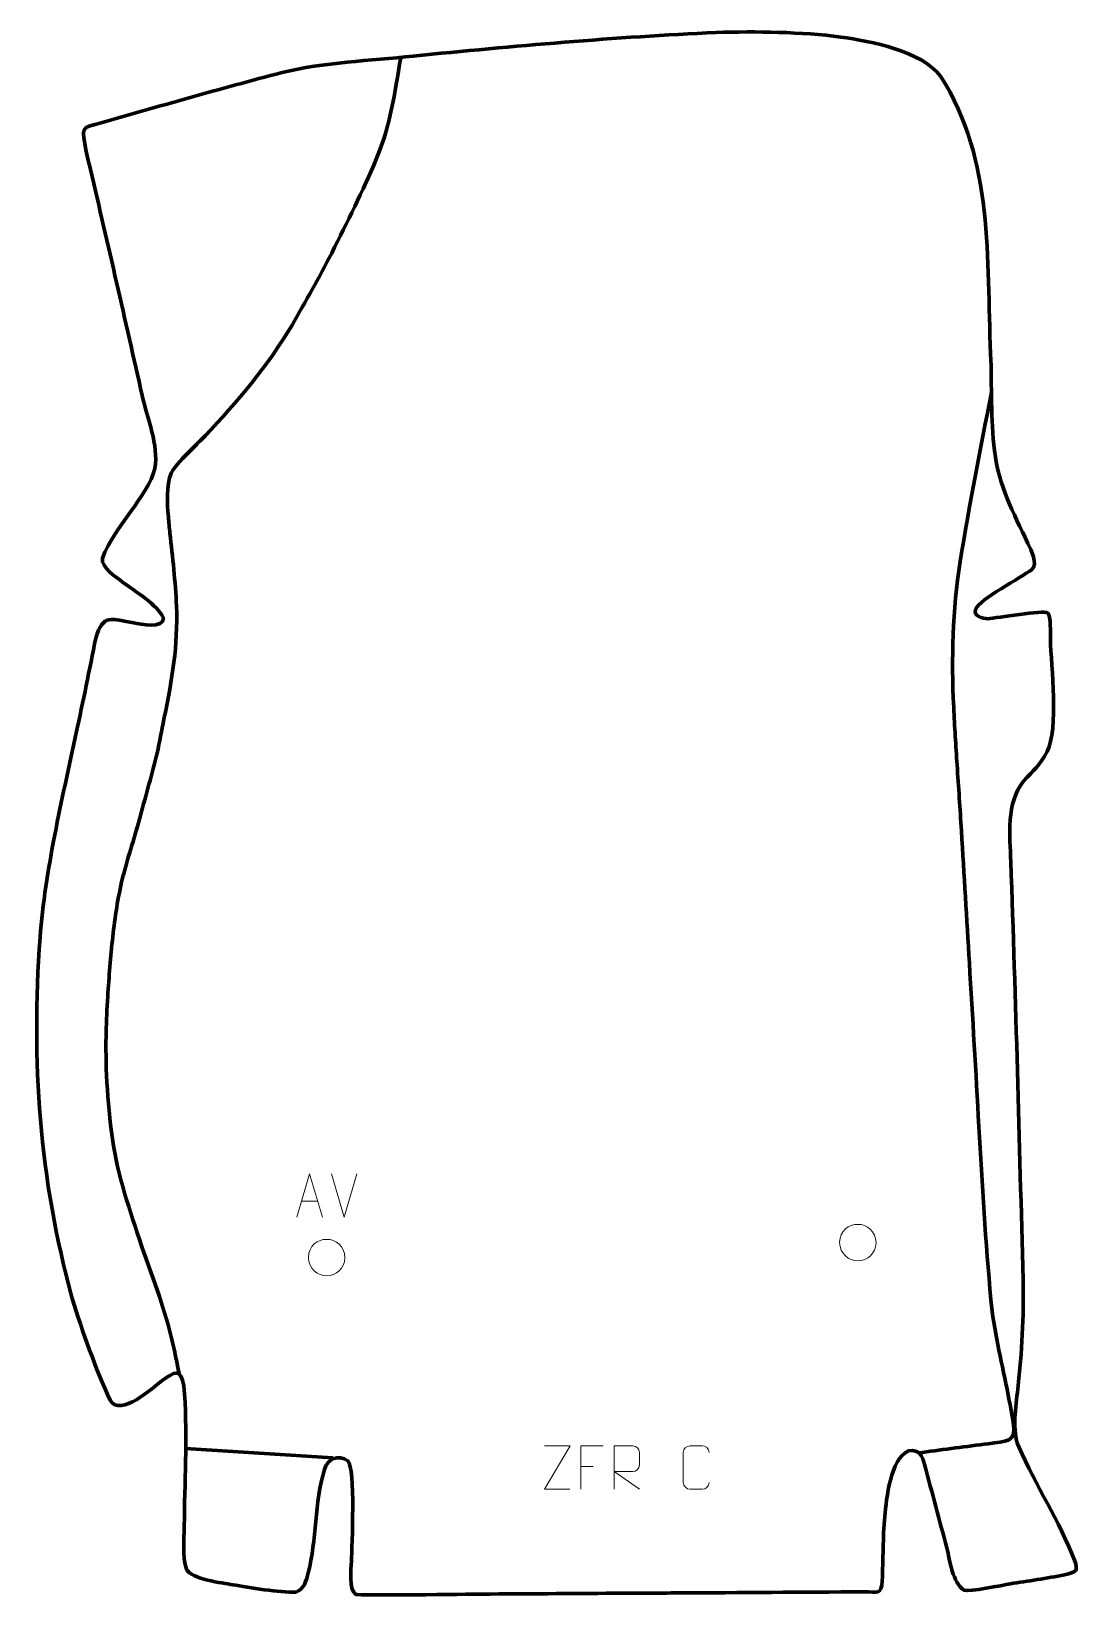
# Model space of a CAD drawing. Header units: millimetres. Extents: x 1280 to 1884, y 68 to 970.
import ezdxf

# ---------------------------------------------------------------- set-up
doc = ezdxf.new("R2010")
doc.units = ezdxf.units.MM
doc.header["$MEASUREMENT"] = 0
doc.layers.add('layer 2', color=7, linetype='Continuous')
doc.layers.add('layer 3', color=7, linetype='Continuous')

msp = doc.modelspace()

# ---------------------------------------------------------------- linework, layer by layer
at = {"layer": 'layer 2', "color": 142, "lineweight": 158}
for points, knots in [([(1364.8431, 195.5865), (1361.2173, 214.3227), (1357.6073, 228.6624), (1351.1307, 246.6799), (1351.1307, 246.6799), (1343.922, 266.7344), (1336.9969, 286.7511), (1331.1652, 307.2598), (1331.1652, 307.2598), (1325.6349, 327.5116), (1323.6581, 350.4322), (1322.8229, 371.3909), (1322.8229, 371.3909), (1322.3618, 385.3017), (1322.7274, 399.0985), (1323.6045, 412.9844), (1323.6045, 412.9844), (1324.368, 424.4808), (1325.3334, 435.9545), (1326.5337, 447.4137), (1326.5337, 447.4137), (1327.7467, 458.9125), (1329.5253, 469.9929), (1332.1568, 481.2566), (1332.1568, 481.2566), (1332.1568, 481.2566), (1332.4097, 482.226), (1332.4097, 482.226), (1332.4097, 482.226), (1332.4097, 482.226), (1332.6595, 483.1711), (1332.6595, 483.1711), (1332.6595, 483.1711), (1335.7312, 494.646), (1339.4437, 505.9352), (1342.5484, 517.4055), (1342.5484, 517.4055), (1345.7356, 529.2666), (1349.1639, 541.4858), (1352.076, 553.3809), (1352.076, 553.3809), (1353.6534, 559.8242), (1354.7216, 566.3865), (1356.029, 572.8875), (1356.029, 572.8875), (1356.029, 572.8875), (1356.2152, 573.8135), (1356.2152, 573.8135), (1356.2152, 573.8135), (1360.8149, 596.1634), (1364.1247, 615.1284), (1363.305, 638.1485), (1363.305, 638.1485), (1362.7145, 652.2018), (1361.0184, 666.2108), (1359.515, 680.1893), (1359.515, 680.1893), (1359.1806, 683.3321), (1358.8732, 686.4691), (1358.5987, 689.6178), (1358.5987, 689.6178), (1357.9675, 697.1445), (1357.3501, 707.6963), (1360.1709, 714.7769), (1360.1709, 714.7769), (1362.9108, 719.4501), (1367.5146, 723.936), (1371.3468, 727.777), (1371.3468, 727.777), (1371.3468, 727.777), (1371.8975, 728.3338), (1371.8975, 728.3338), (1371.8975, 728.3338), (1374.5395, 731.0219), (1377.2271, 733.6639), (1379.8483, 736.3722), (1379.8483, 736.3722), (1398.2838, 755.6899), (1416.3386, 777.0653), (1429.9353, 800.0957), (1429.9353, 800.0957), (1437.7705, 813.8537), (1445.6073, 827.5161), (1452.8058, 841.6273), (1452.8058, 841.6273), (1461.7645, 859.5494), (1470.7491, 877.3029), (1478.5073, 895.7968), (1478.5073, 895.7968), (1486.9934, 916.4355), (1489.0447, 932.8639), (1492.6127, 954.4835)], [0, 0, 0, 0, 0.04166667, 0.04166667, 0.04166667, 0.04166667, 0.08333333, 0.08333333, 0.08333333, 0.08333333, 0.125, 0.125, 0.125, 0.125, 0.16666667, 0.16666667, 0.16666667, 0.16666667, 0.20833333, 0.20833333, 0.20833333, 0.20833333, 0.25, 0.25, 0.25, 0.25, 0.29166667, 0.29166667, 0.29166667, 0.29166667, 0.33333333, 0.33333333, 0.33333333, 0.33333333, 0.375, 0.375, 0.375, 0.375, 0.41666667, 0.41666667, 0.41666667, 0.41666667, 0.45833333, 0.45833333, 0.45833333, 0.45833333, 0.5, 0.5, 0.5, 0.5, 0.54166667, 0.54166667, 0.54166667, 0.54166667, 0.58333333, 0.58333333, 0.58333333, 0.58333333, 0.625, 0.625, 0.625, 0.625, 0.66666667, 0.66666667, 0.66666667, 0.66666667, 0.70833333, 0.70833333, 0.70833333, 0.70833333, 0.75, 0.75, 0.75, 0.75, 0.79166667, 0.79166667, 0.79166667, 0.79166667, 0.83333333, 0.83333333, 0.83333333, 0.83333333, 0.875, 0.875, 0.875, 0.875, 0.91666667, 0.91666667, 0.91666667, 0.91666667, 1, 1, 1, 1]), ([(1833.3487, 761.4696), (1827.0674, 728.9211), (1820.5385, 696.5924), (1815.3543, 663.8408), (1815.3543, 663.8408), (1810.8079, 635.1187), (1810.2636, 608.5538), (1811.5718, 579.5837), (1811.5718, 579.5837), (1812.0869, 568.5546), (1812.8148, 557.539), (1813.5374, 546.5221), (1813.5374, 546.5221), (1814.3672, 533.8648), (1815.2651, 521.2133), (1816.0468, 508.5526), (1816.0468, 508.5526), (1817.6077, 483.1561), (1819.0947, 457.7551), (1820.6266, 432.3569), (1820.6266, 432.3569), (1822.5254, 400.9445), (1824.3683, 369.5291), (1826.1107, 338.1076), (1826.1107, 338.1076), (1827.9552, 304.7712), (1829.9771, 271.4723), (1833.0672, 238.2235), (1833.0672, 238.2235), (1834.7001, 220.7231), (1838.9811, 203.8326), (1842.3584, 186.636), (1842.3584, 186.636), (1843.499, 180.7058), (1844.6228, 174.7738), (1845.7177, 168.835), (1845.7177, 168.835), (1845.7177, 168.835), (1845.8895, 167.897), (1845.8895, 167.897), (1845.8895, 167.897), (1848.1287, 155.5824), (1841.7132, 156.6207), (1831.5345, 155.2281), (1831.5345, 155.2281), (1825.2068, 154.3624), (1818.8641, 153.6072), (1812.5309, 152.7808), (1812.5309, 152.7808), (1806.1955, 151.9319), (1799.8602, 151.0831), (1793.5249, 150.2343), (1793.5249, 150.2343), (1793.5249, 150.2343), (1791.6243, 149.9796), (1791.6243, 149.9796)], [0, 0, 0, 0, 0.06666667, 0.06666667, 0.06666667, 0.06666667, 0.13333333, 0.13333333, 0.13333333, 0.13333333, 0.2, 0.2, 0.2, 0.2, 0.26666667, 0.26666667, 0.26666667, 0.26666667, 0.33333333, 0.33333333, 0.33333333, 0.33333333, 0.4, 0.4, 0.4, 0.4, 0.46666667, 0.46666667, 0.46666667, 0.46666667, 0.53333333, 0.53333333, 0.53333333, 0.53333333, 0.6, 0.6, 0.6, 0.6, 0.66666667, 0.66666667, 0.66666667, 0.66666667, 0.73333333, 0.73333333, 0.73333333, 0.73333333, 0.8, 0.8, 0.8, 0.8, 0.86666667, 0.86666667, 0.86666667, 0.86666667, 1, 1, 1, 1])]:
    msp.add_open_spline(points, degree=3, knots=knots, dxfattribs=at)
at = {"layer": 'layer 2', "color": 142, "lineweight": 9}
for points, knots in [([(1432.6255, 285.7361), (1432.6255, 285.7361), (1440.0032, 310.7123), (1440.0032, 310.7123), (1440.0032, 310.7123), (1440.0032, 310.7123), (1447.58, 285.7361), (1447.58, 285.7361)], [0, 0, 0, 0, 0.33333333, 0.33333333, 0.33333333, 0.33333333, 1, 1, 1, 1]), ([(1745.7992, 271.2724), (1745.87, 277.9189), (1751.1487, 281.7683), (1756.3087, 281.6712), (1756.3087, 281.6712), (1761.4687, 281.7683), (1766.7474, 277.7013), (1766.8182, 271.0548), (1766.8182, 271.0548), (1766.4476, 264.7198), (1762.0018, 260.6855), (1756.3087, 260.656), (1756.3087, 260.656), (1751.1487, 260.559), (1745.87, 264.626), (1745.7992, 271.2724)], [0, 0, 0, 0, 0.2, 0.2, 0.2, 0.2, 0.4, 0.4, 0.4, 0.4, 0.6, 0.6, 0.6, 0.6, 1, 1, 1, 1]), ([(1439.4109, 262.6287), (1439.4817, 269.2752), (1444.7604, 273.1246), (1449.9204, 273.0275), (1449.9204, 273.0275), (1455.0804, 273.1246), (1460.3591, 269.0576), (1460.4299, 262.4112), (1460.4299, 262.4112), (1460.0593, 256.0761), (1455.6135, 252.0418), (1449.9204, 252.0123), (1449.9204, 252.0123), (1444.7604, 251.9153), (1439.4817, 255.9823), (1439.4109, 262.6287)], [0, 0, 0, 0, 0.2, 0.2, 0.2, 0.2, 0.4, 0.4, 0.4, 0.4, 0.6, 0.6, 0.6, 0.6, 1, 1, 1, 1]), ([(1590.2531, 128.9865), (1590.2531, 128.9865), (1575.6209, 128.9865), (1575.6209, 128.9865), (1575.6209, 128.9865), (1575.6209, 128.9865), (1590.2775, 153.9665), (1590.2775, 153.9665), (1590.2775, 153.9665), (1590.2775, 153.9665), (1575.6209, 153.9665), (1575.6209, 153.9665)], [0, 0, 0, 0, 0.25, 0.25, 0.25, 0.25, 0.5, 0.5, 0.5, 0.5, 1, 1, 1, 1]), ([(1609.4101, 153.9645), (1609.4101, 153.9645), (1596.5244, 153.9645), (1596.5244, 153.9645), (1596.5244, 153.9645), (1596.5244, 153.9645), (1596.5244, 128.9883), (1596.5244, 128.9883)], [0, 0, 0, 0, 0.33333333, 0.33333333, 0.33333333, 0.33333333, 1, 1, 1, 1]), ([(1615.6467, 128.9884), (1615.6467, 128.9884), (1615.6467, 153.9645), (1615.6467, 153.9645), (1615.6467, 153.9645), (1619.2448, 153.9645), (1622.8436, 153.9645), (1626.442, 153.9645), (1626.442, 153.9645), (1628.7695, 153.9268), (1630.3281, 152.4355), (1630.3241, 150.0669), (1630.3241, 150.0669), (1630.3236, 148.0295), (1630.3236, 144.9674), (1630.3241, 142.9295), (1630.3241, 142.9295), (1630.3175, 141.0524), (1628.5036, 139.1088), (1626.4923, 139.0897), (1626.4923, 139.0897), (1626.4923, 139.0897), (1615.6467, 139.0897), (1615.6467, 139.0897), (1615.6467, 139.0897), (1615.6467, 139.0897), (1630.3148, 128.9884), (1630.3148, 128.9884)], [0, 0, 0, 0, 0.125, 0.125, 0.125, 0.125, 0.25, 0.25, 0.25, 0.25, 0.375, 0.375, 0.375, 0.375, 0.5, 0.5, 0.5, 0.5, 0.625, 0.625, 0.625, 0.625, 0.75, 0.75, 0.75, 0.75, 1, 1, 1, 1]), ([(1670.4513, 132.8096), (1670.3115, 130.4841), (1668.6327, 129.0032), (1666.483, 128.9924), (1666.483, 128.9924), (1664.1491, 128.9927), (1661.8151, 128.9927), (1659.4815, 128.9924), (1659.4815, 128.9924), (1657.5547, 128.8869), (1655.5808, 130.7731), (1655.592, 132.7922), (1655.592, 132.7922), (1655.5924, 138.5675), (1655.5924, 144.3424), (1655.592, 150.1169), (1655.592, 150.1169), (1655.5962, 152.257), (1657.3445, 153.9778), (1659.4988, 153.9643), (1659.4988, 153.9643), (1661.8267, 153.9643), (1664.1549, 153.9643), (1666.483, 153.9643), (1666.483, 153.9643), (1668.4315, 153.9998), (1670.4247, 152.5069), (1670.4513, 150.0671)], [0, 0, 0, 0, 0.125, 0.125, 0.125, 0.125, 0.25, 0.25, 0.25, 0.25, 0.375, 0.375, 0.375, 0.375, 0.5, 0.5, 0.5, 0.5, 0.625, 0.625, 0.625, 0.625, 0.75, 0.75, 0.75, 0.75, 1, 1, 1, 1])]:
    msp.add_open_spline(points, degree=3, knots=knots, dxfattribs=at)
for points in [[(1460.0098, 285.7289), (1460.0098, 285.7289), (1452.6814, 310.705), (1452.6814, 310.705)], [(1467.3383, 310.705), (1467.3383, 310.705), (1460.0099, 285.7289), (1460.0099, 285.7289)], [(1435.3506, 294.9939), (1435.3506, 294.9939), (1444.8549, 294.9939), (1444.8549, 294.9939)], [(1596.5244, 142.0741), (1596.5244, 142.0741), (1603.6991, 142.0741), (1603.6991, 142.0741)]]:
    msp.add_open_spline(points, degree=3, dxfattribs=at)
at = {"layer": 'layer 2', "color": 142, "lineweight": 158}
msp.add_open_spline([(1453.4393, 147.068), (1453.4393, 147.068), (1368.4919, 152.445), (1368.4919, 152.445)], degree=3, dxfattribs=at)
at = {"layer": 'layer 3', "color": 242, "lineweight": 158}
msp.add_open_spline([(1317.1446, 915.9572), (1352.6897, 926.1048), (1388.4226, 936.4483), (1424.1908, 945.7385), (1424.1908, 945.7385), (1448.1454, 951.5611), (1475.0892, 952.6063), (1499.7483, 955.2121), (1499.7483, 955.2121), (1557.5462, 960.9966), (1616.5526, 966.1882), (1674.5621, 968.824), (1674.5621, 968.824), (1697.2297, 969.5126), (1724.0604, 969.1618), (1746.4841, 966.2097), (1746.4841, 966.2097), (1764.0103, 963.7116), (1792.7365, 958.3056), (1804.0425, 943.6289), (1804.0425, 943.6289), (1835.1269, 894.3669), (1830.3659, 839.0611), (1832.9, 783.5188), (1832.9, 783.5188), (1833.6007, 765.4016), (1832.9446, 745.6139), (1835.0395, 727.7809), (1835.0395, 727.7809), (1837.7838, 706.7426), (1845.6846, 692.8838), (1854.3979, 674.1833), (1854.3979, 674.1833), (1856.0981, 670.5783), (1860.5387, 662.254), (1856.5323, 659.0319), (1856.5323, 659.0319), (1850.3579, 654.5841), (1826.5175, 641.8946), (1824.3219, 636.4781), (1824.3219, 636.4781), (1822.5717, 632.1604), (1828.2812, 630.8301), (1831.2955, 630.8695), (1831.2955, 630.8695), (1836.481, 631.2238), (1863.3627, 635.9446), (1865.6952, 634.2038), (1865.6952, 634.2038), (1867.8852, 632.5694), (1867.2603, 622.2022), (1867.3253, 619.0041), (1867.3253, 619.0041), (1867.9334, 603.2161), (1872.1819, 567.4474), (1865.4529, 554.2591), (1865.4529, 554.2591), (1860.7897, 545.4117), (1857.8202, 543.9861), (1851.9054, 537.1611), (1851.9054, 537.1611), (1841.6869, 524.8391), (1844.0019, 505.7235), (1844.5418, 490.6195), (1844.5418, 490.6195), (1847.3929, 410.3527), (1849.4606, 329.9184), (1851.6132, 249.6219), (1851.6132, 249.6219), (1851.9863, 227.4203), (1851.0273, 208.7547), (1848.5462, 186.7003), (1848.5462, 186.7003), (1847.4109, 176.5736), (1845.0766, 162.9107), (1849.1143, 153.3612), (1849.1143, 153.3612), (1858.7908, 131.4017), (1872.7696, 110.1793), (1881.1826, 88.0826), (1881.1826, 88.0826), (1883.6938, 81.487), (1882.1634, 81.2071), (1875.4453, 79.6867), (1875.4453, 79.6867), (1865.4837, 77.4864), (1854.324, 76.0962), (1844.1327, 74.4011), (1844.1327, 74.4011), (1839.7545, 73.6099), (1820.5076, 69.6489), (1817.6027, 70.6924), (1817.6027, 70.6924), (1810.8165, 75.1218), (1809.5462, 87.7122), (1807.6002, 95.1346), (1807.6002, 95.1346), (1803.4086, 111.0024), (1799.1298, 126.8447), (1794.9351, 142.7156), (1794.9351, 142.7156), (1793.5276, 148.041), (1791.9707, 152.2037), (1785.4457, 151.04), (1785.4457, 151.04), (1774.9344, 146.1894), (1772.8282, 123.7368), (1771.8328, 113.3354), (1771.8328, 113.3354), (1770.6373, 100.8435), (1770.97, 88.6049), (1770.3099, 76.1617), (1770.3099, 76.1617), (1769.8733, 67.9317), (1767.7768, 69.8072), (1759.8671, 69.78), (1759.8671, 69.78), (1724.2516, 69.6574), (1688.638, 69.3092), (1653.0228, 69.1573), (1653.0228, 69.1573), (1640.6262, 69.1052), (1628.2296, 69.0478), (1615.8331, 68.9739), (1615.8331, 68.9739), (1590.4226, 68.8187), (1565.012, 68.6636), (1539.6015, 68.5085), (1539.6015, 68.5085), (1531.6523, 68.4513), (1468.0608, 67.5723), (1466.6885, 68.316), (1466.6885, 68.316), (1462.4025, 71.4629), (1464.0975, 82.6681), (1464.1896, 87.5476), (1464.1896, 87.5476), (1464.4362, 96.3925), (1466.5893, 140.873), (1462.2028, 145.3662), (1462.2028, 145.3662), (1456.6414, 149.2482), (1450.5153, 146.6573), (1448.6159, 140.3045), (1448.6159, 140.3045), (1442.9508, 121.3566), (1444.1003, 99.6343), (1439.3286, 80.747), (1439.3286, 80.747), (1438.2778, 76.5873), (1436.7147, 70.9598), (1432.1042, 69.5901), (1432.1042, 69.5901), (1422.7239, 69.334), (1405.2235, 72.2525), (1395.7387, 73.8957), (1395.7387, 73.8957), (1389.7742, 74.894), (1371.6748, 77.1399), (1369.0238, 82.864), (1369.0238, 82.864), (1366.5754, 88.9193), (1367.7733, 104.4092), (1367.8409, 111.7333), (1367.8409, 111.7333), (1368.1431, 137.667), (1369.6179, 162.6792), (1367.625, 188.6654), (1367.625, 188.6654), (1365.5345, 198.7376), (1362.3475, 196.9759), (1354.9706, 191.5539), (1354.9706, 191.5539), (1349.6186, 187.4145), (1330.7615, 170.2258), (1325.0413, 180.2502), (1325.0413, 180.2502), (1316.6768, 198.1592), (1309.0323, 219.9344), (1303.2139, 238.8851), (1303.2139, 238.8851), (1284.0133, 308.1609), (1279.5363, 375.5172), (1284.5728, 447.022), (1284.5728, 447.022), (1287.5948, 485.8161), (1297.2755, 526.8569), (1305.4908, 565.004), (1305.4908, 565.004), (1309.4521, 583.2716), (1313.0797, 601.3905), (1316.7846, 619.6972), (1316.7846, 619.6972), (1320.9187, 634.0612), (1325.9475, 630.6359), (1338.73, 628.424), (1338.73, 628.424), (1342.2056, 627.8225), (1356.0177, 624.8821), (1355.78, 631.2001), (1355.78, 631.2001), (1352.6086, 638.8376), (1339.0523, 646.7468), (1332.209, 652.0039), (1332.209, 652.0039), (1328.3258, 654.9396), (1319.8339, 660.2459), (1320.5445, 665.7831), (1320.5445, 665.7831), (1327.6443, 684.3037), (1346.567, 700.9358), (1350.856, 717.5197), (1350.856, 717.5197), (1353.0769, 730.9203), (1346.4761, 746.2403), (1343.5063, 759.4863), (1343.5063, 759.4863), (1333.7432, 803.0132), (1323.8295, 846.3695), (1313.6704, 889.806), (1313.6704, 889.806), (1312.8851, 893.164), (1308.8711, 909.505), (1309.8405, 912.0971), (1309.8405, 912.0971), (1310.8707, 914.8521), (1314.6564, 915.3049), (1317.1446, 915.9572)], degree=3, knots=[0, 0, 0, 0, 0.01724138, 0.01724138, 0.01724138, 0.01724138, 0.03448276, 0.03448276, 0.03448276, 0.03448276, 0.05172414, 0.05172414, 0.05172414, 0.05172414, 0.06896552, 0.06896552, 0.06896552, 0.06896552, 0.0862069, 0.0862069, 0.0862069, 0.0862069, 0.10344828, 0.10344828, 0.10344828, 0.10344828, 0.12068966, 0.12068966, 0.12068966, 0.12068966, 0.13793103, 0.13793103, 0.13793103, 0.13793103, 0.15517241, 0.15517241, 0.15517241, 0.15517241, 0.17241379, 0.17241379, 0.17241379, 0.17241379, 0.18965517, 0.18965517, 0.18965517, 0.18965517, 0.20689655, 0.20689655, 0.20689655, 0.20689655, 0.22413793, 0.22413793, 0.22413793, 0.22413793, 0.24137931, 0.24137931, 0.24137931, 0.24137931, 0.25862069, 0.25862069, 0.25862069, 0.25862069, 0.27586207, 0.27586207, 0.27586207, 0.27586207, 0.29310345, 0.29310345, 0.29310345, 0.29310345, 0.31034483, 0.31034483, 0.31034483, 0.31034483, 0.32758621, 0.32758621, 0.32758621, 0.32758621, 0.34482759, 0.34482759, 0.34482759, 0.34482759, 0.36206897, 0.36206897, 0.36206897, 0.36206897, 0.37931034, 0.37931034, 0.37931034, 0.37931034, 0.39655172, 0.39655172, 0.39655172, 0.39655172, 0.4137931, 0.4137931, 0.4137931, 0.4137931, 0.43103448, 0.43103448, 0.43103448, 0.43103448, 0.44827586, 0.44827586, 0.44827586, 0.44827586, 0.46551724, 0.46551724, 0.46551724, 0.46551724, 0.48275862, 0.48275862, 0.48275862, 0.48275862, 0.5, 0.5, 0.5, 0.5, 0.51724138, 0.51724138, 0.51724138, 0.51724138, 0.53448276, 0.53448276, 0.53448276, 0.53448276, 0.55172414, 0.55172414, 0.55172414, 0.55172414, 0.56896552, 0.56896552, 0.56896552, 0.56896552, 0.5862069, 0.5862069, 0.5862069, 0.5862069, 0.60344828, 0.60344828, 0.60344828, 0.60344828, 0.62068966, 0.62068966, 0.62068966, 0.62068966, 0.63793103, 0.63793103, 0.63793103, 0.63793103, 0.65517241, 0.65517241, 0.65517241, 0.65517241, 0.67241379, 0.67241379, 0.67241379, 0.67241379, 0.68965517, 0.68965517, 0.68965517, 0.68965517, 0.70689655, 0.70689655, 0.70689655, 0.70689655, 0.72413793, 0.72413793, 0.72413793, 0.72413793, 0.74137931, 0.74137931, 0.74137931, 0.74137931, 0.75862069, 0.75862069, 0.75862069, 0.75862069, 0.77586207, 0.77586207, 0.77586207, 0.77586207, 0.79310345, 0.79310345, 0.79310345, 0.79310345, 0.81034483, 0.81034483, 0.81034483, 0.81034483, 0.82758621, 0.82758621, 0.82758621, 0.82758621, 0.84482759, 0.84482759, 0.84482759, 0.84482759, 0.86206897, 0.86206897, 0.86206897, 0.86206897, 0.87931034, 0.87931034, 0.87931034, 0.87931034, 0.89655172, 0.89655172, 0.89655172, 0.89655172, 0.9137931, 0.9137931, 0.9137931, 0.9137931, 0.93103448, 0.93103448, 0.93103448, 0.93103448, 0.94827586, 0.94827586, 0.94827586, 0.94827586, 0.96551724, 0.96551724, 0.96551724, 0.96551724, 1, 1, 1, 1], dxfattribs=at)

doc.saveas('drawing.dxf')
